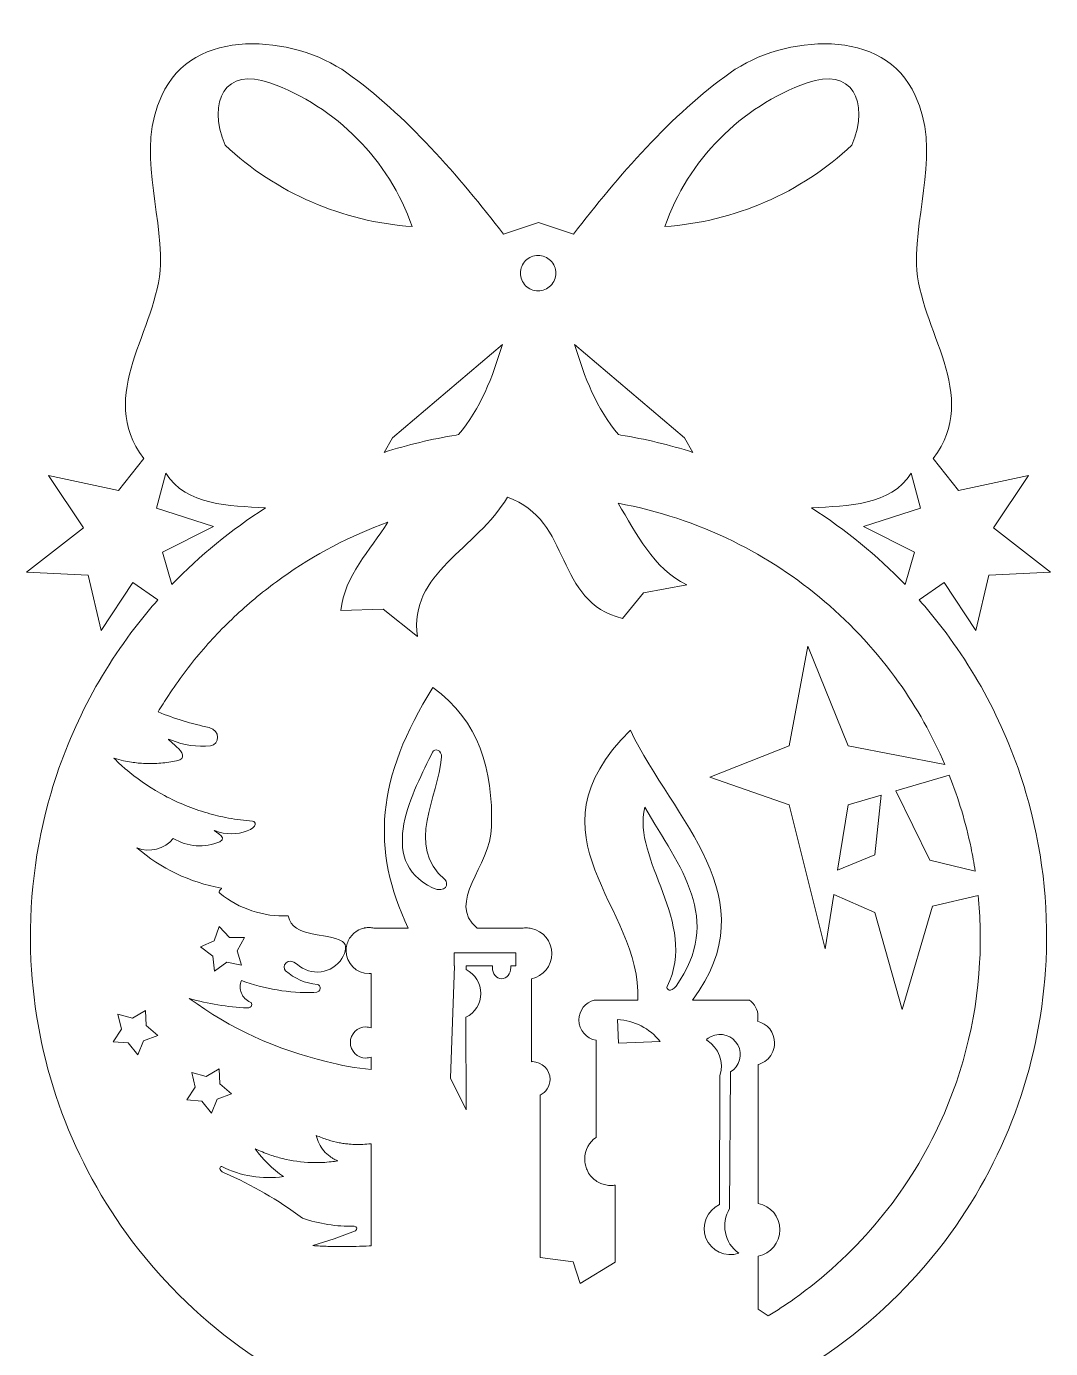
# Model space of a CAD drawing. Header units: centimetres. Extents: x -18.8 to 25.2, y 19.3 to 38.6.
# Drawn here: x 18.25 to 25.19, y 28.05 to 37.01 of the extents above; entities that cross this region are included whole.
import ezdxf

# ---------------------------------------------------------------- set-up
doc = ezdxf.new("R2010")
doc.units = ezdxf.units.CM
doc.header["$MEASUREMENT"] = 0
doc.layers.add('layer 1', color=7, linetype='Continuous')

msp = doc.modelspace()

# ---------------------------------------------------------------- linework, layer by layer
at = {"layer": 'layer 1', "lineweight": 9}
for points, knots in [([(21.72019, 35.67786), (21.72019, 35.67786), (21.9569, 35.59889), (21.9569, 35.59889), (21.9569, 35.59889), (22.25348, 35.98563), (22.62327, 36.41271), (23.01753, 36.69177), (23.01753, 36.69177), (23.38075, 36.94891), (24.06679, 37.00549), (24.26917, 36.53846), (24.26917, 36.53846), (24.4467, 36.1693), (24.2674, 35.76441), (24.27973, 35.39323), (24.27973, 35.39323), (24.29427, 34.95496), (24.72292, 34.50974), (24.39201, 34.08039), (24.39201, 34.08039), (24.39201, 34.08039), (24.56347, 33.86297), (24.56347, 33.86297), (24.56347, 33.86297), (24.56347, 33.86297), (25.0374, 33.96596), (25.0374, 33.96596), (25.0374, 33.96596), (25.0374, 33.96596), (24.80044, 33.61051), (24.80044, 33.61051), (24.80044, 33.61051), (24.80044, 33.61051), (25.18673, 33.31178), (25.18673, 33.31178), (25.18673, 33.31178), (25.18673, 33.31178), (24.76952, 33.29117), (24.76952, 33.29117), (24.76952, 33.29117), (24.76952, 33.29117), (24.68195, 32.91512), (24.68195, 32.91512), (24.68195, 32.91512), (24.68195, 32.91512), (24.46554, 33.23965), (24.46554, 33.23965), (24.46554, 33.23965), (24.46554, 33.23965), (24.29749, 33.1223), (24.29749, 33.1223), (24.29749, 33.1223), (24.32266, 33.09385), (24.34725, 33.06502), (24.3714, 33.03581), (24.3714, 33.03581), (24.66792, 32.67778), (24.88863, 32.26322), (25.02008, 31.81731), (25.02008, 31.81731), (25.12844, 31.44871), (25.17441, 31.06463), (25.15607, 30.68093), (25.15607, 30.68093), (25.12534, 30.01474), (24.9002, 29.37214), (24.50847, 28.8324), (24.50847, 28.8324), (24.07861, 28.24056), (23.47205, 27.80027), (22.77615, 27.57494), (22.77615, 27.57494), (22.43487, 27.46474), (22.07879, 27.40721), (21.72019, 27.40437), (21.72019, 27.40437), (21.36158, 27.40721), (21.00551, 27.46474), (20.66423, 27.57494), (20.66423, 27.57494), (19.96832, 27.80027), (19.36182, 28.24056), (18.9319, 28.8324), (18.9319, 28.8324), (18.54017, 29.37214), (18.31503, 30.01474), (18.28431, 30.68093), (18.28431, 30.68093), (18.26597, 31.06463), (18.31193, 31.44871), (18.4203, 31.81731), (18.4203, 31.81731), (18.55174, 32.26322), (18.77245, 32.67778), (19.06897, 33.03581), (19.06897, 33.03581), (19.09312, 33.06502), (19.11778, 33.09385), (19.14288, 33.1223), (19.14288, 33.1223), (19.14288, 33.1223), (18.97483, 33.23965), (18.97483, 33.23965), (18.97483, 33.23965), (18.97483, 33.23965), (18.75841, 32.91512), (18.75841, 32.91512), (18.75841, 32.91512), (18.75841, 32.91512), (18.67085, 33.29117), (18.67085, 33.29117), (18.67085, 33.29117), (18.67085, 33.29117), (18.25364, 33.31178), (18.25364, 33.31178), (18.25364, 33.31178), (18.25364, 33.31178), (18.63994, 33.61051), (18.63994, 33.61051), (18.63994, 33.61051), (18.63994, 33.61051), (18.40297, 33.96596), (18.40297, 33.96596), (18.40297, 33.96596), (18.40297, 33.96596), (18.8769, 33.86297), (18.8769, 33.86297), (18.8769, 33.86297), (18.8769, 33.86297), (19.04836, 34.08039), (19.04836, 34.08039), (19.04836, 34.08039), (18.71745, 34.50974), (19.1461, 34.95496), (19.16064, 35.39323), (19.16064, 35.39323), (19.17298, 35.76441), (18.99367, 36.1693), (19.1712, 36.53846), (19.1712, 36.53846), (19.37358, 37.00549), (20.05962, 36.94891), (20.42284, 36.69177), (20.42284, 36.69177), (20.81704, 36.41271), (21.18689, 35.98563), (21.48348, 35.59889), (21.48348, 35.59889), (21.48348, 35.59889), (21.72019, 35.67786), (21.72019, 35.67786)], [0, 0, 0, 0, 0.025641, 0.025641, 0.025641, 0.025641, 0.0512821, 0.0512821, 0.0512821, 0.0512821, 0.0769231, 0.0769231, 0.0769231, 0.0769231, 0.1025641, 0.1025641, 0.1025641, 0.1025641, 0.1282051, 0.1282051, 0.1282051, 0.1282051, 0.1538462, 0.1538462, 0.1538462, 0.1538462, 0.1794872, 0.1794872, 0.1794872, 0.1794872, 0.2051282, 0.2051282, 0.2051282, 0.2051282, 0.2307692, 0.2307692, 0.2307692, 0.2307692, 0.2564103, 0.2564103, 0.2564103, 0.2564103, 0.2820513, 0.2820513, 0.2820513, 0.2820513, 0.3076923, 0.3076923, 0.3076923, 0.3076923, 0.3333333, 0.3333333, 0.3333333, 0.3333333, 0.3589744, 0.3589744, 0.3589744, 0.3589744, 0.3846154, 0.3846154, 0.3846154, 0.3846154, 0.4102564, 0.4102564, 0.4102564, 0.4102564, 0.4358974, 0.4358974, 0.4358974, 0.4358974, 0.4615385, 0.4615385, 0.4615385, 0.4615385, 0.4871795, 0.4871795, 0.4871795, 0.4871795, 0.5128205, 0.5128205, 0.5128205, 0.5128205, 0.5384615, 0.5384615, 0.5384615, 0.5384615, 0.5641026, 0.5641026, 0.5641026, 0.5641026, 0.5897436, 0.5897436, 0.5897436, 0.5897436, 0.6153846, 0.6153846, 0.6153846, 0.6153846, 0.6410256, 0.6410256, 0.6410256, 0.6410256, 0.6666667, 0.6666667, 0.6666667, 0.6666667, 0.6923077, 0.6923077, 0.6923077, 0.6923077, 0.7179487, 0.7179487, 0.7179487, 0.7179487, 0.7435897, 0.7435897, 0.7435897, 0.7435897, 0.7692308, 0.7692308, 0.7692308, 0.7692308, 0.7948718, 0.7948718, 0.7948718, 0.7948718, 0.8205128, 0.8205128, 0.8205128, 0.8205128, 0.8461538, 0.8461538, 0.8461538, 0.8461538, 0.8717949, 0.8717949, 0.8717949, 0.8717949, 0.8974359, 0.8974359, 0.8974359, 0.8974359, 0.9230769, 0.9230769, 0.9230769, 0.9230769, 0.9487179, 0.9487179, 0.9487179, 0.9487179, 1, 1, 1, 1]), ([(19.59809, 36.20167), (19.94462, 35.87783), (20.39218, 35.68317), (20.86534, 35.65042), (20.86534, 35.65042), (20.70653, 36.10304), (20.35291, 36.46038), (19.902, 36.624), (19.902, 36.624), (19.60074, 36.73338), (19.47449, 36.5004), (19.59809, 36.20167)], [0, 0, 0, 0, 0.25, 0.25, 0.25, 0.25, 0.5, 0.5, 0.5, 0.5, 1, 1, 1, 1]), ([(23.84228, 36.20167), (23.49569, 35.87783), (23.04826, 35.68317), (22.57503, 35.65042), (22.57503, 35.65042), (22.73391, 36.10304), (23.08746, 36.46038), (23.53837, 36.624), (23.53837, 36.624), (23.83963, 36.73338), (23.96588, 36.5004), (23.84228, 36.20167)], [0, 0, 0, 0, 0.25, 0.25, 0.25, 0.25, 0.5, 0.5, 0.5, 0.5, 1, 1, 1, 1]), ([(21.59741, 35.33519), (21.59741, 35.36699), (21.61005, 35.39753), (21.63256, 35.42003), (21.63256, 35.42003), (21.65507, 35.44254), (21.68561, 35.45518), (21.71747, 35.45518), (21.71747, 35.45518), (21.74927, 35.45518), (21.7798, 35.44254), (21.80231, 35.42003), (21.80231, 35.42003), (21.82482, 35.39753), (21.83747, 35.36699), (21.83747, 35.33519), (21.83747, 35.33519), (21.83747, 35.30332), (21.82482, 35.27285), (21.80231, 35.25028), (21.80231, 35.25028), (21.7798, 35.22777), (21.74927, 35.21512), (21.71747, 35.21512), (21.71747, 35.21512), (21.68561, 35.21512), (21.65507, 35.22777), (21.63256, 35.25028), (21.63256, 35.25028), (21.61005, 35.27285), (21.59741, 35.30332), (21.59741, 35.33519)], [0, 0, 0, 0, 0.1111111, 0.1111111, 0.1111111, 0.1111111, 0.2222222, 0.2222222, 0.2222222, 0.2222222, 0.3333333, 0.3333333, 0.3333333, 0.3333333, 0.4444444, 0.4444444, 0.4444444, 0.4444444, 0.5555556, 0.5555556, 0.5555556, 0.5555556, 0.6666667, 0.6666667, 0.6666667, 0.6666667, 0.7777778, 0.7777778, 0.7777778, 0.7777778, 1, 1, 1, 1]), ([(20.67453, 34.12193), (20.67453, 34.12193), (20.73232, 34.21936), (20.73232, 34.21936), (20.73232, 34.21936), (20.73232, 34.21936), (21.47577, 34.85197), (21.47577, 34.85197), (21.47577, 34.85197), (21.4109, 34.63309), (21.32561, 34.41579), (21.17899, 34.24167), (21.17899, 34.24167), (21.17899, 34.24167), (21.16388, 34.23927), (21.16388, 34.23927), (21.16388, 34.23927), (20.99811, 34.21215), (20.83455, 34.17295), (20.67453, 34.12193)], [0, 0, 0, 0, 0.1666667, 0.1666667, 0.1666667, 0.1666667, 0.3333333, 0.3333333, 0.3333333, 0.3333333, 0.5, 0.5, 0.5, 0.5, 0.6666667, 0.6666667, 0.6666667, 0.6666667, 1, 1, 1, 1]), ([(22.76584, 34.12193), (22.76584, 34.12193), (22.70805, 34.21936), (22.70805, 34.21936), (22.70805, 34.21936), (22.70805, 34.21936), (21.96461, 34.85197), (21.96461, 34.85197), (21.96461, 34.85197), (22.02947, 34.63309), (22.11477, 34.41579), (22.26138, 34.24167), (22.26138, 34.24167), (22.26138, 34.24167), (22.27649, 34.23927), (22.27649, 34.23927), (22.27649, 34.23927), (22.44226, 34.21215), (22.60582, 34.17295), (22.76584, 34.12193)], [0, 0, 0, 0, 0.1666667, 0.1666667, 0.1666667, 0.1666667, 0.3333333, 0.3333333, 0.3333333, 0.3333333, 0.5, 0.5, 0.5, 0.5, 0.6666667, 0.6666667, 0.6666667, 0.6666667, 1, 1, 1, 1]), ([(19.87147, 33.74524), (19.62711, 33.76275), (19.33881, 33.75764), (19.19631, 33.98145), (19.19631, 33.98145), (19.19631, 33.98145), (19.13447, 33.74449), (19.13447, 33.74449), (19.13447, 33.74449), (19.13447, 33.74449), (19.52083, 33.62082), (19.52083, 33.62082), (19.52083, 33.62082), (19.52083, 33.62082), (19.17569, 33.44569), (19.17569, 33.44569), (19.17569, 33.44569), (19.17569, 33.44569), (19.23847, 33.22611), (19.23847, 33.22611), (19.23847, 33.22611), (19.42808, 33.42369), (19.64058, 33.59799), (19.87147, 33.74524)], [0, 0, 0, 0, 0.1428571, 0.1428571, 0.1428571, 0.1428571, 0.2857143, 0.2857143, 0.2857143, 0.2857143, 0.4285714, 0.4285714, 0.4285714, 0.4285714, 0.5714286, 0.5714286, 0.5714286, 0.5714286, 0.7142857, 0.7142857, 0.7142857, 0.7142857, 1, 1, 1, 1]), ([(23.5689, 33.74524), (23.81326, 33.76275), (24.10157, 33.75764), (24.24407, 33.98145), (24.24407, 33.98145), (24.24407, 33.98145), (24.3059, 33.74449), (24.3059, 33.74449), (24.3059, 33.74449), (24.3059, 33.74449), (23.91954, 33.62082), (23.91954, 33.62082), (23.91954, 33.62082), (23.91954, 33.62082), (24.26468, 33.44569), (24.26468, 33.44569), (24.26468, 33.44569), (24.26468, 33.44569), (24.2019, 33.22611), (24.2019, 33.22611), (24.2019, 33.22611), (24.01229, 33.42369), (23.7998, 33.59799), (23.5689, 33.74524)], [0, 0, 0, 0, 0.1428571, 0.1428571, 0.1428571, 0.1428571, 0.2857143, 0.2857143, 0.2857143, 0.2857143, 0.4285714, 0.4285714, 0.4285714, 0.4285714, 0.5714286, 0.5714286, 0.5714286, 0.5714286, 0.7142857, 0.7142857, 0.7142857, 0.7142857, 1, 1, 1, 1]), ([(23.27473, 28.27458), (23.33492, 28.31131), (23.39384, 28.35019), (23.45124, 28.3911), (23.45124, 28.3911), (23.85701, 28.67984), (24.1847, 29.06481), (24.40491, 29.51142), (24.40491, 29.51142), (24.5825, 29.8723), (24.68512, 30.26542), (24.70661, 30.66714), (24.70661, 30.66714), (24.7149, 30.81888), (24.71173, 30.97106), (24.69713, 31.12235), (24.69713, 31.12235), (24.69713, 31.12235), (24.38803, 31.04914), (24.38803, 31.04914), (24.38803, 31.04914), (24.38803, 31.04914), (24.18261, 30.35058), (24.18261, 30.35058), (24.18261, 30.35058), (24.18261, 30.35058), (23.9968, 31.00722), (23.9968, 31.00722), (23.9968, 31.00722), (23.9968, 31.00722), (23.71868, 31.12842), (23.71868, 31.12842), (23.71868, 31.12842), (23.71868, 31.12842), (23.66014, 30.76154), (23.66014, 30.76154), (23.66014, 30.76154), (23.66014, 30.76154), (23.55019, 31.20182), (23.55019, 31.20182), (23.55019, 31.20182), (23.55019, 31.20182), (23.5476, 31.21207), (23.5476, 31.21207), (23.5476, 31.21207), (23.5476, 31.21207), (23.41672, 31.73607), (23.41672, 31.73607), (23.41672, 31.73607), (23.41672, 31.73607), (22.87945, 31.92377), (22.87945, 31.92377), (22.87945, 31.92377), (22.87945, 31.92377), (23.41672, 32.13494), (23.41672, 32.13494), (23.41672, 32.13494), (23.41672, 32.13494), (23.54273, 32.8101), (23.54273, 32.8101), (23.54273, 32.8101), (23.54273, 32.8101), (23.8156, 32.13494), (23.8156, 32.13494), (23.8156, 32.13494), (23.8156, 32.13494), (24.47123, 32.00818), (24.47123, 32.00818), (24.47123, 32.00818), (24.3872, 32.2048), (24.28219, 32.39188), (24.15802, 32.56606), (24.15802, 32.56606), (23.86934, 32.97177), (23.48437, 33.29945), (23.0377, 33.51966), (23.0377, 33.51966), (22.79144, 33.64093), (22.52951, 33.72748), (22.25948, 33.77692), (22.25948, 33.77692), (22.38511, 33.56892), (22.49461, 33.3384), (22.72386, 33.22397), (22.72386, 33.22397), (22.72386, 33.22397), (22.43189, 33.16966), (22.43189, 33.16966), (22.43189, 33.16966), (22.43189, 33.16966), (22.28806, 32.99801), (22.28806, 32.99801), (22.28806, 32.99801), (21.82691, 33.10549), (21.95247, 33.66596), (21.50965, 33.81814), (21.50965, 33.81814), (21.30424, 33.46548), (20.8374, 33.30647), (20.90125, 32.87472), (20.90125, 32.87472), (20.90125, 32.87472), (20.66941, 33.05958), (20.66941, 33.05958), (20.66941, 33.05958), (20.66941, 33.05958), (20.38174, 33.05079), (20.38174, 33.05079), (20.38174, 33.05079), (20.40779, 33.28915), (20.58014, 33.45581), (20.70027, 33.6487), (20.70027, 33.6487), (20.44516, 33.55665), (20.2039, 33.4302), (19.98312, 33.27284), (19.98312, 33.27284), (19.93267, 33.23661), (19.88291, 33.19931), (19.83467, 33.16011), (19.83467, 33.16011), (19.78656, 33.1211), (19.73958, 33.0807), (19.69394, 33.03879), (19.69394, 33.03879), (19.60283, 32.9552), (19.51685, 32.86606), (19.43674, 32.77192), (19.43674, 32.77192), (19.35657, 32.67771), (19.28228, 32.57865), (19.21432, 32.4754), (19.21432, 32.4754), (19.1903, 32.43886), (19.16703, 32.40174), (19.14465, 32.36425), (19.14465, 32.36425), (19.25598, 32.31955), (19.37175, 32.28396), (19.49093, 32.25816), (19.49093, 32.25816), (19.56837, 32.24141), (19.56262, 32.14145), (19.49876, 32.13507), (19.49876, 32.13507), (19.40899, 32.12609), (19.31839, 32.13924), (19.23487, 32.17345), (19.23487, 32.17345), (19.14263, 32.21119), (19.4105, 32.06407), (19.26971, 32.03372), (19.26971, 32.03372), (19.23468, 32.02639), (19.19934, 32.02063), (19.16368, 32.01766), (19.16368, 32.01766), (19.12815, 32.01475), (19.09249, 32.0138), (19.0569, 32.01526), (19.0569, 32.01526), (19.02572, 32.01652), (18.99469, 32.01949), (18.96383, 32.02411), (18.96383, 32.02411), (18.94619, 32.02683), (18.92868, 32.03005), (18.91123, 32.03378), (18.91123, 32.03378), (18.88929, 32.03846), (18.86773, 32.04434), (18.84623, 32.0506), (18.84623, 32.0506), (18.86204, 32.03517), (18.87797, 32.01981), (18.89441, 32.00502), (18.89441, 32.00502), (18.908, 31.99281), (18.92172, 31.98074), (18.93582, 31.96898), (18.93582, 31.96898), (18.94151, 31.96424), (18.94714, 31.95956), (18.95289, 31.95488), (18.95289, 31.95488), (19.02642, 31.89494), (19.1057, 31.84222), (19.18928, 31.79745), (19.18928, 31.79745), (19.28064, 31.74852), (19.37712, 31.70913), (19.47663, 31.68024), (19.47663, 31.68024), (19.52399, 31.66652), (19.57204, 31.6552), (19.62047, 31.64616), (19.62047, 31.64616), (19.64753, 31.64116), (19.67471, 31.63699), (19.70196, 31.63345), (19.70196, 31.63345), (19.72934, 31.62991), (19.75684, 31.62738), (19.78441, 31.62523), (19.78441, 31.62523), (19.80635, 31.62365), (19.81899, 31.58521), (19.74799, 31.55879), (19.74799, 31.55879), (19.67863, 31.53299), (19.60239, 31.53286), (19.53303, 31.55828), (19.53303, 31.55828), (19.48517, 31.57586), (19.63432, 31.51585), (19.56199, 31.48532), (19.56199, 31.48532), (19.45963, 31.44207), (19.34273, 31.45042), (19.24758, 31.50783), (19.24758, 31.50783), (19.18846, 31.43468), (19.08832, 31.40894), (19.00132, 31.4446), (19.00132, 31.4446), (19.16336, 31.30431), (19.36018, 31.21011), (19.57116, 31.17198), (19.57116, 31.17198), (19.5869, 31.16914), (19.54416, 31.15232), (19.56363, 31.13645), (19.56363, 31.13645), (19.69362, 31.03068), (19.85787, 30.97624), (20.02529, 30.98345), (20.02529, 30.98345), (20.05956, 30.82893), (20.28027, 30.87572), (20.39268, 30.81034), (20.39268, 30.81034), (20.42644, 30.79068), (20.41652, 30.73681), (20.38958, 30.69484), (20.38958, 30.69484), (20.35791, 30.64558), (20.30619, 30.61265), (20.24809, 30.60487), (20.24809, 30.60487), (20.19005, 30.59709), (20.13144, 30.61517), (20.08788, 30.65437), (20.08788, 30.65437), (20.02061, 30.71494), (19.97629, 30.63945), (20.00835, 30.61106), (20.00835, 30.61106), (20.06771, 30.55859), (20.14231, 30.52659), (20.22122, 30.51983), (20.22122, 30.51983), (20.24821, 30.51749), (20.25922, 30.46597), (20.20029, 30.46445), (20.20029, 30.46445), (20.03294, 30.46021), (19.86628, 30.48791), (19.7093, 30.546), (19.7093, 30.546), (19.69754, 30.51876), (19.69722, 30.48791), (19.70848, 30.46046), (19.70848, 30.46046), (19.71967, 30.43296), (19.74154, 30.41121), (19.76904, 30.40009), (19.76904, 30.40009), (19.78757, 30.39257), (19.78201, 30.3588), (19.74755, 30.36057), (19.74755, 30.36057), (19.61497, 30.36715), (19.48365, 30.38852), (19.35588, 30.42443), (19.35588, 30.42443), (19.63318, 30.22135), (19.94873, 30.07651), (20.28349, 29.99862), (20.28349, 29.99862), (20.38282, 29.97042), (20.48442, 29.9519), (20.58678, 29.94311), (20.58678, 29.94311), (20.58678, 29.94311), (20.58678, 30.0272), (20.58678, 30.0272), (20.58678, 30.0272), (20.57578, 30.02328), (20.56395, 30.02112), (20.55156, 30.02112), (20.55156, 30.02112), (20.49352, 30.02112), (20.44642, 30.06823), (20.44642, 30.12627), (20.44642, 30.12627), (20.44642, 30.18437), (20.49352, 30.23147), (20.55156, 30.23147), (20.55156, 30.23147), (20.56389, 30.23147), (20.57571, 30.22938), (20.58678, 30.2254), (20.58678, 30.2254), (20.58678, 30.2254), (20.58678, 30.59311), (20.58678, 30.59311), (20.58678, 30.59311), (20.58241, 30.59273), (20.57805, 30.59254), (20.57356, 30.59254), (20.57356, 30.59254), (20.48746, 30.59254), (20.41759, 30.6624), (20.41759, 30.74851), (20.41759, 30.74851), (20.41791, 30.76166), (20.41905, 30.77481), (20.42246, 30.78752), (20.42246, 30.78752), (20.42581, 30.79985), (20.43036, 30.81173), (20.43637, 30.82292), (20.43637, 30.82292), (20.44958, 30.84708), (20.46912, 30.86769), (20.4927, 30.88198), (20.4927, 30.88198), (20.50737, 30.89083), (20.52343, 30.89728), (20.54018, 30.90094), (20.54018, 30.90094), (20.54214, 30.90132), (20.54404, 30.9017), (20.546, 30.90208), (20.546, 30.90208), (20.5551, 30.90392), (20.56433, 30.9043), (20.57356, 30.90448), (20.57356, 30.90448), (20.58463, 30.90448), (20.59538, 30.90335), (20.60587, 30.90119), (20.60587, 30.90119), (20.60587, 30.90119), (20.83841, 30.90119), (20.83841, 30.90119), (20.83841, 30.90119), (20.58425, 31.42987), (20.6213, 31.92099), (21.00583, 32.53009), (21.00583, 32.53009), (21.31948, 32.29957), (21.41172, 31.97669), (21.40249, 31.58755), (21.40249, 31.58755), (21.3961, 31.31524), (21.09168, 31.07816), (21.30449, 30.90119), (21.30449, 30.90119), (21.30449, 30.90119), (21.61669, 30.90119), (21.61669, 30.90119), (21.61669, 30.90119), (21.62301, 30.90189), (21.62946, 30.90227), (21.63604, 30.90227), (21.63604, 30.90227), (21.64255, 30.90227), (21.649, 30.90189), (21.65538, 30.90119), (21.65538, 30.90119), (21.66126, 30.9005), (21.66701, 30.89962), (21.67271, 30.89835), (21.67271, 30.89835), (21.75136, 30.88153), (21.81034, 30.81161), (21.81034, 30.72796), (21.81034, 30.72796), (21.81034, 30.64432), (21.75142, 30.5744), (21.67271, 30.55751), (21.67271, 30.55751), (21.67271, 30.55751), (21.67271, 29.9964), (21.67271, 29.9964), (21.67271, 29.9964), (21.67466, 29.99647), (21.67662, 29.99653), (21.67865, 29.9966), (21.67865, 29.9966), (21.74478, 29.9966), (21.7984, 29.94298), (21.7984, 29.87685), (21.7984, 29.87685), (21.7984, 29.82968), (21.77115, 29.7889), (21.73144, 29.76937), (21.73144, 29.76937), (21.73144, 29.76937), (21.73144, 28.67029), (21.73144, 28.67029), (21.73144, 28.67029), (21.73144, 28.67029), (21.95449, 28.64121), (21.95449, 28.64121), (21.95449, 28.64121), (21.95449, 28.64121), (22.00147, 28.4944), (22.00147, 28.4944), (22.00147, 28.4944), (22.00147, 28.4944), (22.23919, 28.63862), (22.23919, 28.63862), (22.23919, 28.63862), (22.23919, 28.63862), (22.23919, 29.1604), (22.23919, 29.1604), (22.23919, 29.1604), (22.22996, 29.15895), (22.22066, 29.15831), (22.2113, 29.15825), (22.2113, 29.15825), (22.19923, 29.15838), (22.18722, 29.15933), (22.17533, 29.16186), (22.17533, 29.16186), (22.16389, 29.16426), (22.15264, 29.16767), (22.14182, 29.17222), (22.14182, 29.17222), (22.12962, 29.17741), (22.11805, 29.18398), (22.1073, 29.19169), (22.1073, 29.19169), (22.08182, 29.20984), (22.06147, 29.23481), (22.04857, 29.26326), (22.04857, 29.26326), (22.04377, 29.27395), (22.04003, 29.28501), (22.03738, 29.29646), (22.03738, 29.29646), (22.03422, 29.30967), (22.03295, 29.3232), (22.03283, 29.33673), (22.03283, 29.33673), (22.03283, 29.39768), (22.0633, 29.45148), (22.11002, 29.48379), (22.11002, 29.48379), (22.11002, 29.48379), (22.11002, 30.14132), (22.11002, 30.14132), (22.11002, 30.14132), (22.04414, 30.15244), (21.99394, 30.20978), (21.99394, 30.27889), (21.99394, 30.27889), (21.99394, 30.34382), (22.03826, 30.39838), (22.09814, 30.41393), (22.09814, 30.41393), (22.09814, 30.41393), (22.39333, 30.41393), (22.39333, 30.41393), (22.39333, 30.41393), (22.4207, 31.05451), (21.60619, 31.51409), (22.34249, 32.23983), (22.34249, 32.23983), (22.63794, 31.62814), (23.28155, 31.10358), (22.76243, 30.41393), (22.76243, 30.41393), (22.76243, 30.41393), (23.1479, 30.41393), (23.1479, 30.41393), (23.1479, 30.41393), (23.18305, 30.38934), (23.206, 30.34856), (23.206, 30.30241), (23.206, 30.30241), (23.20569, 30.29178), (23.20486, 30.2811), (23.20234, 30.27073), (23.20234, 30.27073), (23.26885, 30.25474), (23.31829, 30.19486), (23.31829, 30.12336), (23.31829, 30.12336), (23.31778, 30.10319), (23.31456, 30.08296), (23.3064, 30.06437), (23.3064, 30.06437), (23.29856, 30.04635), (23.28781, 30.02997), (23.2739, 30.01613), (23.2739, 30.01613), (23.26, 30.00235), (23.24375, 29.99128), (23.22566, 29.98363), (23.22566, 29.98363), (23.21985, 29.98117), (23.21384, 29.97921), (23.20777, 29.97744), (23.20777, 29.97744), (23.20777, 29.97744), (23.20777, 29.03693), (23.20777, 29.03693), (23.20777, 29.03693), (23.29142, 29.02055), (23.35445, 28.94683), (23.35445, 28.85838), (23.35445, 28.85838), (23.35445, 28.76993), (23.29142, 28.69621), (23.20777, 28.67984), (23.20777, 28.67984), (23.20777, 28.67984), (23.20777, 28.32009), (23.20777, 28.32009), (23.20777, 28.32009), (23.20777, 28.32009), (23.27473, 28.27458), (23.27473, 28.27458)], [0, 0, 0, 0, 0.0074074, 0.0074074, 0.0074074, 0.0074074, 0.0148148, 0.0148148, 0.0148148, 0.0148148, 0.0222222, 0.0222222, 0.0222222, 0.0222222, 0.0296296, 0.0296296, 0.0296296, 0.0296296, 0.037037, 0.037037, 0.037037, 0.037037, 0.0444444, 0.0444444, 0.0444444, 0.0444444, 0.0518519, 0.0518519, 0.0518519, 0.0518519, 0.0592593, 0.0592593, 0.0592593, 0.0592593, 0.0666667, 0.0666667, 0.0666667, 0.0666667, 0.0740741, 0.0740741, 0.0740741, 0.0740741, 0.0814815, 0.0814815, 0.0814815, 0.0814815, 0.0888889, 0.0888889, 0.0888889, 0.0888889, 0.0962963, 0.0962963, 0.0962963, 0.0962963, 0.1037037, 0.1037037, 0.1037037, 0.1037037, 0.1111111, 0.1111111, 0.1111111, 0.1111111, 0.1185185, 0.1185185, 0.1185185, 0.1185185, 0.1259259, 0.1259259, 0.1259259, 0.1259259, 0.1333333, 0.1333333, 0.1333333, 0.1333333, 0.1407407, 0.1407407, 0.1407407, 0.1407407, 0.1481481, 0.1481481, 0.1481481, 0.1481481, 0.1555556, 0.1555556, 0.1555556, 0.1555556, 0.162963, 0.162963, 0.162963, 0.162963, 0.1703704, 0.1703704, 0.1703704, 0.1703704, 0.1777778, 0.1777778, 0.1777778, 0.1777778, 0.1851852, 0.1851852, 0.1851852, 0.1851852, 0.1925926, 0.1925926, 0.1925926, 0.1925926, 0.2, 0.2, 0.2, 0.2, 0.2074074, 0.2074074, 0.2074074, 0.2074074, 0.2148148, 0.2148148, 0.2148148, 0.2148148, 0.2222222, 0.2222222, 0.2222222, 0.2222222, 0.2296296, 0.2296296, 0.2296296, 0.2296296, 0.237037, 0.237037, 0.237037, 0.237037, 0.2444444, 0.2444444, 0.2444444, 0.2444444, 0.2518519, 0.2518519, 0.2518519, 0.2518519, 0.2592593, 0.2592593, 0.2592593, 0.2592593, 0.2666667, 0.2666667, 0.2666667, 0.2666667, 0.2740741, 0.2740741, 0.2740741, 0.2740741, 0.2814815, 0.2814815, 0.2814815, 0.2814815, 0.2888889, 0.2888889, 0.2888889, 0.2888889, 0.2962963, 0.2962963, 0.2962963, 0.2962963, 0.3037037, 0.3037037, 0.3037037, 0.3037037, 0.3111111, 0.3111111, 0.3111111, 0.3111111, 0.3185185, 0.3185185, 0.3185185, 0.3185185, 0.3259259, 0.3259259, 0.3259259, 0.3259259, 0.3333333, 0.3333333, 0.3333333, 0.3333333, 0.3407407, 0.3407407, 0.3407407, 0.3407407, 0.3481481, 0.3481481, 0.3481481, 0.3481481, 0.3555556, 0.3555556, 0.3555556, 0.3555556, 0.362963, 0.362963, 0.362963, 0.362963, 0.3703704, 0.3703704, 0.3703704, 0.3703704, 0.3777778, 0.3777778, 0.3777778, 0.3777778, 0.3851852, 0.3851852, 0.3851852, 0.3851852, 0.3925926, 0.3925926, 0.3925926, 0.3925926, 0.4, 0.4, 0.4, 0.4, 0.4074074, 0.4074074, 0.4074074, 0.4074074, 0.4148148, 0.4148148, 0.4148148, 0.4148148, 0.4222222, 0.4222222, 0.4222222, 0.4222222, 0.4296296, 0.4296296, 0.4296296, 0.4296296, 0.437037, 0.437037, 0.437037, 0.437037, 0.4444444, 0.4444444, 0.4444444, 0.4444444, 0.4518519, 0.4518519, 0.4518519, 0.4518519, 0.4592593, 0.4592593, 0.4592593, 0.4592593, 0.4666667, 0.4666667, 0.4666667, 0.4666667, 0.4740741, 0.4740741, 0.4740741, 0.4740741, 0.4814815, 0.4814815, 0.4814815, 0.4814815, 0.4888889, 0.4888889, 0.4888889, 0.4888889, 0.4962963, 0.4962963, 0.4962963, 0.4962963, 0.5037037, 0.5037037, 0.5037037, 0.5037037, 0.5111111, 0.5111111, 0.5111111, 0.5111111, 0.5185185, 0.5185185, 0.5185185, 0.5185185, 0.5259259, 0.5259259, 0.5259259, 0.5259259, 0.5333333, 0.5333333, 0.5333333, 0.5333333, 0.5407407, 0.5407407, 0.5407407, 0.5407407, 0.5481481, 0.5481481, 0.5481481, 0.5481481, 0.5555556, 0.5555556, 0.5555556, 0.5555556, 0.562963, 0.562963, 0.562963, 0.562963, 0.5703704, 0.5703704, 0.5703704, 0.5703704, 0.5777778, 0.5777778, 0.5777778, 0.5777778, 0.5851852, 0.5851852, 0.5851852, 0.5851852, 0.5925926, 0.5925926, 0.5925926, 0.5925926, 0.6, 0.6, 0.6, 0.6, 0.6074074, 0.6074074, 0.6074074, 0.6074074, 0.6148148, 0.6148148, 0.6148148, 0.6148148, 0.6222222, 0.6222222, 0.6222222, 0.6222222, 0.6296296, 0.6296296, 0.6296296, 0.6296296, 0.637037, 0.637037, 0.637037, 0.637037, 0.6444444, 0.6444444, 0.6444444, 0.6444444, 0.6518519, 0.6518519, 0.6518519, 0.6518519, 0.6592593, 0.6592593, 0.6592593, 0.6592593, 0.6666667, 0.6666667, 0.6666667, 0.6666667, 0.6740741, 0.6740741, 0.6740741, 0.6740741, 0.6814815, 0.6814815, 0.6814815, 0.6814815, 0.6888889, 0.6888889, 0.6888889, 0.6888889, 0.6962963, 0.6962963, 0.6962963, 0.6962963, 0.7037037, 0.7037037, 0.7037037, 0.7037037, 0.7111111, 0.7111111, 0.7111111, 0.7111111, 0.7185185, 0.7185185, 0.7185185, 0.7185185, 0.7259259, 0.7259259, 0.7259259, 0.7259259, 0.7333333, 0.7333333, 0.7333333, 0.7333333, 0.7407407, 0.7407407, 0.7407407, 0.7407407, 0.7481481, 0.7481481, 0.7481481, 0.7481481, 0.7555556, 0.7555556, 0.7555556, 0.7555556, 0.762963, 0.762963, 0.762963, 0.762963, 0.7703704, 0.7703704, 0.7703704, 0.7703704, 0.7777778, 0.7777778, 0.7777778, 0.7777778, 0.7851852, 0.7851852, 0.7851852, 0.7851852, 0.7925926, 0.7925926, 0.7925926, 0.7925926, 0.8, 0.8, 0.8, 0.8, 0.8074074, 0.8074074, 0.8074074, 0.8074074, 0.8148148, 0.8148148, 0.8148148, 0.8148148, 0.8222222, 0.8222222, 0.8222222, 0.8222222, 0.8296296, 0.8296296, 0.8296296, 0.8296296, 0.837037, 0.837037, 0.837037, 0.837037, 0.8444444, 0.8444444, 0.8444444, 0.8444444, 0.8518519, 0.8518519, 0.8518519, 0.8518519, 0.8592593, 0.8592593, 0.8592593, 0.8592593, 0.8666667, 0.8666667, 0.8666667, 0.8666667, 0.8740741, 0.8740741, 0.8740741, 0.8740741, 0.8814815, 0.8814815, 0.8814815, 0.8814815, 0.8888889, 0.8888889, 0.8888889, 0.8888889, 0.8962963, 0.8962963, 0.8962963, 0.8962963, 0.9037037, 0.9037037, 0.9037037, 0.9037037, 0.9111111, 0.9111111, 0.9111111, 0.9111111, 0.9185185, 0.9185185, 0.9185185, 0.9185185, 0.9259259, 0.9259259, 0.9259259, 0.9259259, 0.9333333, 0.9333333, 0.9333333, 0.9333333, 0.9407407, 0.9407407, 0.9407407, 0.9407407, 0.9481481, 0.9481481, 0.9481481, 0.9481481, 0.9555556, 0.9555556, 0.9555556, 0.9555556, 0.962963, 0.962963, 0.962963, 0.962963, 0.9703704, 0.9703704, 0.9703704, 0.9703704, 0.9777778, 0.9777778, 0.9777778, 0.9777778, 0.9851852, 0.9851852, 0.9851852, 0.9851852, 1, 1, 1, 1]), ([(21.00355, 31.17407), (20.61289, 31.35919), (20.87666, 31.83488), (21.00361, 32.0927), (21.00361, 32.0927), (21.01727, 32.12033), (21.06734, 32.10782), (21.06323, 32.05743), (21.06323, 32.05743), (21.04142, 31.78841), (20.81824, 31.45769), (21.08574, 31.22983), (21.08574, 31.22983), (21.11608, 31.20404), (21.09333, 31.13158), (21.00355, 31.17407)], [0, 0, 0, 0, 0.2, 0.2, 0.2, 0.2, 0.4, 0.4, 0.4, 0.4, 0.6, 0.6, 0.6, 0.6, 1, 1, 1, 1]), ([(24.50051, 31.93717), (24.56392, 31.77754), (24.61342, 31.61272), (24.64838, 31.44447), (24.64838, 31.44447), (24.65919, 31.39219), (24.66868, 31.33972), (24.67671, 31.28692), (24.67671, 31.28692), (24.67671, 31.28692), (24.37045, 31.36026), (24.37045, 31.36026), (24.37045, 31.36026), (24.37045, 31.36026), (24.13937, 31.83115), (24.13937, 31.83115), (24.13937, 31.83115), (24.13937, 31.83115), (24.50051, 31.93717), (24.50051, 31.93717)], [0, 0, 0, 0, 0.1666667, 0.1666667, 0.1666667, 0.1666667, 0.3333333, 0.3333333, 0.3333333, 0.3333333, 0.5, 0.5, 0.5, 0.5, 0.6666667, 0.6666667, 0.6666667, 0.6666667, 1, 1, 1, 1]), ([(24.03922, 31.80175), (24.03922, 31.80175), (23.9968, 31.39636), (23.9968, 31.39636), (23.9968, 31.39636), (23.9968, 31.39636), (23.74492, 31.29299), (23.74492, 31.29299), (23.74492, 31.29299), (23.74492, 31.29299), (23.8156, 31.73607), (23.8156, 31.73607), (23.8156, 31.73607), (23.8156, 31.73607), (24.03922, 31.80175), (24.03922, 31.80175)], [0, 0, 0, 0, 0.2, 0.2, 0.2, 0.2, 0.4, 0.4, 0.4, 0.4, 0.6, 0.6, 0.6, 0.6, 1, 1, 1, 1]), ([(22.59141, 30.50491), (22.8058, 30.94223), (22.34838, 31.36437), (22.44062, 31.71887), (22.44062, 31.71887), (22.67726, 31.31114), (22.97505, 30.96233), (22.6516, 30.50801), (22.6516, 30.50801), (22.61663, 30.45895), (22.58255, 30.48689), (22.59141, 30.50491)], [0, 0, 0, 0, 0.25, 0.25, 0.25, 0.25, 0.5, 0.5, 0.5, 0.5, 1, 1, 1, 1]), ([(19.60985, 30.66935), (19.60985, 30.66935), (19.71038, 30.649), (19.71038, 30.649), (19.71038, 30.649), (19.71038, 30.649), (19.67965, 30.74687), (19.67965, 30.74687), (19.67965, 30.74687), (19.67965, 30.74687), (19.73004, 30.8362), (19.73004, 30.8362), (19.73004, 30.8362), (19.73004, 30.8362), (19.62749, 30.83715), (19.62749, 30.83715), (19.62749, 30.83715), (19.62749, 30.83715), (19.55813, 30.9127), (19.55813, 30.9127), (19.55813, 30.9127), (19.55813, 30.9127), (19.52551, 30.81547), (19.52551, 30.81547), (19.52551, 30.81547), (19.52551, 30.81547), (19.43225, 30.77285), (19.43225, 30.77285), (19.43225, 30.77285), (19.43225, 30.77285), (19.51464, 30.71178), (19.51464, 30.71178), (19.51464, 30.71178), (19.51464, 30.71178), (19.52633, 30.60993), (19.52633, 30.60993), (19.52633, 30.60993), (19.52633, 30.60993), (19.60985, 30.66935), (19.60985, 30.66935)], [0, 0, 0, 0, 0.0909091, 0.0909091, 0.0909091, 0.0909091, 0.1818182, 0.1818182, 0.1818182, 0.1818182, 0.2727273, 0.2727273, 0.2727273, 0.2727273, 0.3636364, 0.3636364, 0.3636364, 0.3636364, 0.4545455, 0.4545455, 0.4545455, 0.4545455, 0.5454545, 0.5454545, 0.5454545, 0.5454545, 0.6363636, 0.6363636, 0.6363636, 0.6363636, 0.7272727, 0.7272727, 0.7272727, 0.7272727, 0.8181818, 0.8181818, 0.8181818, 0.8181818, 1, 1, 1, 1]), ([(21.53191, 30.64615), (21.53241, 30.64242), (21.5326, 30.63863), (21.5326, 30.63477), (21.5326, 30.63477), (21.5326, 30.59197), (21.50466, 30.55733), (21.4702, 30.55733), (21.4702, 30.55733), (21.43574, 30.55733), (21.4078, 30.59197), (21.4078, 30.63477), (21.4078, 30.63477), (21.4078, 30.63831), (21.40799, 30.64179), (21.40843, 30.64521), (21.40843, 30.64521), (21.40843, 30.64521), (21.26188, 30.64615), (21.26188, 30.64615), (21.26188, 30.64615), (21.26188, 30.64615), (21.22957, 30.64615), (21.22957, 30.64615), (21.22957, 30.64615), (21.22957, 30.64615), (21.22957, 30.62017), (21.22957, 30.62017), (21.22957, 30.62017), (21.2914, 30.58989), (21.33048, 30.52691), (21.33022, 30.45806), (21.33022, 30.45806), (21.32997, 30.38921), (21.29033, 30.32656), (21.2283, 30.29678), (21.2283, 30.29678), (21.2283, 30.29678), (21.22957, 29.67143), (21.22957, 29.67143), (21.22957, 29.67143), (21.22957, 29.67143), (21.12386, 29.88564), (21.12386, 29.88564), (21.12386, 29.88564), (21.12386, 29.88564), (21.15041, 30.64615), (21.15041, 30.64615), (21.15041, 30.64615), (21.15041, 30.64615), (21.15029, 30.64615), (21.15029, 30.64615), (21.15029, 30.64615), (21.15029, 30.64615), (21.15029, 30.73422), (21.15029, 30.73422), (21.15029, 30.73422), (21.15029, 30.73422), (21.56712, 30.73422), (21.56712, 30.73422), (21.56712, 30.73422), (21.56712, 30.73422), (21.56712, 30.64615), (21.56712, 30.64615), (21.56712, 30.64615), (21.56712, 30.64615), (21.53191, 30.64615), (21.53191, 30.64615)], [0, 0, 0, 0, 0.0555556, 0.0555556, 0.0555556, 0.0555556, 0.1111111, 0.1111111, 0.1111111, 0.1111111, 0.1666667, 0.1666667, 0.1666667, 0.1666667, 0.2222222, 0.2222222, 0.2222222, 0.2222222, 0.2777778, 0.2777778, 0.2777778, 0.2777778, 0.3333333, 0.3333333, 0.3333333, 0.3333333, 0.3888889, 0.3888889, 0.3888889, 0.3888889, 0.4444444, 0.4444444, 0.4444444, 0.4444444, 0.5, 0.5, 0.5, 0.5, 0.5555556, 0.5555556, 0.5555556, 0.5555556, 0.6111111, 0.6111111, 0.6111111, 0.6111111, 0.6666667, 0.6666667, 0.6666667, 0.6666667, 0.7222222, 0.7222222, 0.7222222, 0.7222222, 0.7777778, 0.7777778, 0.7777778, 0.7777778, 0.8333333, 0.8333333, 0.8333333, 0.8333333, 0.8888889, 0.8888889, 0.8888889, 0.8888889, 1, 1, 1, 1]), ([(18.94272, 30.12374), (18.94272, 30.12374), (19.00663, 30.04357), (19.00663, 30.04357), (19.00663, 30.04357), (19.00663, 30.04357), (19.04596, 30.13828), (19.04596, 30.13828), (19.04596, 30.13828), (19.04596, 30.13828), (19.142, 30.17425), (19.142, 30.17425), (19.142, 30.17425), (19.142, 30.17425), (19.06404, 30.24096), (19.06404, 30.24096), (19.06404, 30.24096), (19.06404, 30.24096), (19.05949, 30.34344), (19.05949, 30.34344), (19.05949, 30.34344), (19.05949, 30.34344), (18.97199, 30.28989), (18.97199, 30.28989), (18.97199, 30.28989), (18.97199, 30.28989), (18.87317, 30.3172), (18.87317, 30.3172), (18.87317, 30.3172), (18.87317, 30.3172), (18.897, 30.2175), (18.897, 30.2175), (18.897, 30.2175), (18.897, 30.2175), (18.84048, 30.13189), (18.84048, 30.13189), (18.84048, 30.13189), (18.84048, 30.13189), (18.94272, 30.12374), (18.94272, 30.12374)], [0, 0, 0, 0, 0.0909091, 0.0909091, 0.0909091, 0.0909091, 0.1818182, 0.1818182, 0.1818182, 0.1818182, 0.2727273, 0.2727273, 0.2727273, 0.2727273, 0.3636364, 0.3636364, 0.3636364, 0.3636364, 0.4545455, 0.4545455, 0.4545455, 0.4545455, 0.5454545, 0.5454545, 0.5454545, 0.5454545, 0.6363636, 0.6363636, 0.6363636, 0.6363636, 0.7272727, 0.7272727, 0.7272727, 0.7272727, 0.8181818, 0.8181818, 0.8181818, 0.8181818, 1, 1, 1, 1]), ([(22.25531, 30.28186), (22.36797, 30.27573), (22.47261, 30.2218), (22.54298, 30.13366), (22.54298, 30.13366), (22.54298, 30.13366), (22.26264, 30.12191), (22.26264, 30.12191), (22.26264, 30.12191), (22.26264, 30.12191), (22.25531, 30.28186), (22.25531, 30.28186)], [0, 0, 0, 0, 0.25, 0.25, 0.25, 0.25, 0.5, 0.5, 0.5, 0.5, 1, 1, 1, 1]), ([(22.94799, 29.90176), (22.97764, 29.9923), (22.94116, 30.09124), (22.85992, 30.141), (22.85992, 30.141), (22.85264, 30.14542), (22.85486, 30.14865), (22.88932, 30.16591), (22.88932, 30.16591), (22.95494, 30.19885), (23.03485, 30.17388), (23.07007, 30.10939), (23.07007, 30.10939), (23.10529, 30.0449), (23.0831, 29.96416), (23.01994, 29.92673), (23.01994, 29.92673), (23.01994, 29.92673), (23.01406, 29.00221), (23.01406, 29.00221), (23.01406, 29.00221), (22.95165, 28.90093), (22.97859, 28.7686), (23.07563, 28.69988), (23.07563, 28.69988), (22.98617, 28.66928), (22.88843, 28.71448), (22.85385, 28.80255), (22.85385, 28.80255), (22.81927, 28.89056), (22.86011, 28.9902), (22.94653, 29.02871), (22.94653, 29.02871), (22.94653, 29.02871), (22.94799, 29.90176), (22.94799, 29.90176)], [0, 0, 0, 0, 0.1, 0.1, 0.1, 0.1, 0.2, 0.2, 0.2, 0.2, 0.3, 0.3, 0.3, 0.3, 0.4, 0.4, 0.4, 0.4, 0.5, 0.5, 0.5, 0.5, 0.6, 0.6, 0.6, 0.6, 0.7, 0.7, 0.7, 0.7, 0.8, 0.8, 0.8, 0.8, 1, 1, 1, 1]), ([(19.44186, 29.72909), (19.44186, 29.72909), (19.50578, 29.64886), (19.50578, 29.64886), (19.50578, 29.64886), (19.50578, 29.64886), (19.54511, 29.74357), (19.54511, 29.74357), (19.54511, 29.74357), (19.54511, 29.74357), (19.64114, 29.77961), (19.64114, 29.77961), (19.64114, 29.77961), (19.64114, 29.77961), (19.56325, 29.84625), (19.56325, 29.84625), (19.56325, 29.84625), (19.56325, 29.84625), (19.55864, 29.94873), (19.55864, 29.94873), (19.55864, 29.94873), (19.55864, 29.94873), (19.47113, 29.89525), (19.47113, 29.89525), (19.47113, 29.89525), (19.47113, 29.89525), (19.37232, 29.9225), (19.37232, 29.9225), (19.37232, 29.9225), (19.37232, 29.9225), (19.39615, 29.82279), (19.39615, 29.82279), (19.39615, 29.82279), (19.39615, 29.82279), (19.33963, 29.73719), (19.33963, 29.73719), (19.33963, 29.73719), (19.33963, 29.73719), (19.44186, 29.72909), (19.44186, 29.72909)], [0, 0, 0, 0, 0.0909091, 0.0909091, 0.0909091, 0.0909091, 0.1818182, 0.1818182, 0.1818182, 0.1818182, 0.2727273, 0.2727273, 0.2727273, 0.2727273, 0.3636364, 0.3636364, 0.3636364, 0.3636364, 0.4545455, 0.4545455, 0.4545455, 0.4545455, 0.5454545, 0.5454545, 0.5454545, 0.5454545, 0.6363636, 0.6363636, 0.6363636, 0.6363636, 0.7272727, 0.7272727, 0.7272727, 0.7272727, 0.8181818, 0.8181818, 0.8181818, 0.8181818, 1, 1, 1, 1]), ([(20.58678, 28.75033), (20.58273, 28.75008), (20.57875, 28.74983), (20.5747, 28.74957), (20.5747, 28.74957), (20.5161, 28.74597), (20.45736, 28.7442), (20.39863, 28.74414), (20.39863, 28.74414), (20.36411, 28.74414), (20.32952, 28.74477), (20.295, 28.74591), (20.295, 28.74591), (20.26042, 28.74711), (20.2259, 28.74913), (20.19138, 28.75141), (20.19138, 28.75141), (20.28937, 28.77973), (20.38586, 28.81305), (20.48037, 28.85136), (20.48037, 28.85136), (20.49675, 28.858), (20.49137, 28.88336), (20.47221, 28.88278), (20.47221, 28.88278), (20.35291, 28.8795), (20.23405, 28.89802), (20.12146, 28.93754), (20.12146, 28.93754), (19.95783, 29.05987), (19.78036, 29.16249), (19.59271, 29.24328), (19.59271, 29.24328), (19.54972, 29.26175), (19.56401, 29.29241), (19.57533, 29.28672), (19.57533, 29.28672), (19.70449, 29.22185), (19.85048, 29.19808), (19.99355, 29.2185), (19.99355, 29.2185), (19.91876, 29.26933), (19.85383, 29.33332), (19.80192, 29.40741), (19.80192, 29.40741), (19.83454, 29.39199), (19.86761, 29.37757), (19.90175, 29.36582), (19.90175, 29.36582), (19.93001, 29.35607), (19.95865, 29.34742), (19.98767, 29.34027), (19.98767, 29.34027), (20.0514, 29.32459), (20.11677, 29.31555), (20.18234, 29.3134), (20.18234, 29.3134), (20.22261, 29.31214), (20.26301, 29.3134), (20.30309, 29.31726), (20.30309, 29.31726), (20.30771, 29.31777), (20.31232, 29.31827), (20.31688, 29.31871), (20.31688, 29.31871), (20.33186, 29.32029), (20.34678, 29.3225), (20.36164, 29.32472), (20.36164, 29.32472), (20.35019, 29.32959), (20.339, 29.3349), (20.32832, 29.34134), (20.32832, 29.34134), (20.32212, 29.34526), (20.31593, 29.34931), (20.30992, 29.35355), (20.30992, 29.35355), (20.29412, 29.36505), (20.27976, 29.37833), (20.26706, 29.39319), (20.26706, 29.39319), (20.25435, 29.40811), (20.24366, 29.42448), (20.23475, 29.44187), (20.23475, 29.44187), (20.22565, 29.45951), (20.21939, 29.47835), (20.21464, 29.49757), (20.21464, 29.49757), (20.24101, 29.48575), (20.26794, 29.47512), (20.29563, 29.46659), (20.29563, 29.46659), (20.32029, 29.459), (20.34533, 29.45262), (20.37068, 29.44775), (20.37068, 29.44775), (20.38194, 29.44579), (20.39319, 29.44377), (20.4045, 29.44219), (20.4045, 29.44219), (20.41582, 29.4406), (20.42714, 29.43934), (20.43852, 29.43827), (20.43852, 29.43827), (20.4554, 29.43681), (20.47235, 29.43574), (20.48929, 29.43555), (20.48929, 29.43555), (20.50288, 29.43536), (20.51641, 29.43561), (20.52994, 29.43612), (20.52994, 29.43612), (20.54897, 29.43688), (20.56787, 29.43864), (20.58678, 29.44105), (20.58678, 29.44105), (20.58678, 29.44105), (20.58678, 28.75033), (20.58678, 28.75033)], [0, 0, 0, 0, 0.0322581, 0.0322581, 0.0322581, 0.0322581, 0.0645161, 0.0645161, 0.0645161, 0.0645161, 0.0967742, 0.0967742, 0.0967742, 0.0967742, 0.1290323, 0.1290323, 0.1290323, 0.1290323, 0.1612903, 0.1612903, 0.1612903, 0.1612903, 0.1935484, 0.1935484, 0.1935484, 0.1935484, 0.2258065, 0.2258065, 0.2258065, 0.2258065, 0.2580645, 0.2580645, 0.2580645, 0.2580645, 0.2903226, 0.2903226, 0.2903226, 0.2903226, 0.3225806, 0.3225806, 0.3225806, 0.3225806, 0.3548387, 0.3548387, 0.3548387, 0.3548387, 0.3870968, 0.3870968, 0.3870968, 0.3870968, 0.4193548, 0.4193548, 0.4193548, 0.4193548, 0.4516129, 0.4516129, 0.4516129, 0.4516129, 0.483871, 0.483871, 0.483871, 0.483871, 0.516129, 0.516129, 0.516129, 0.516129, 0.5483871, 0.5483871, 0.5483871, 0.5483871, 0.5806452, 0.5806452, 0.5806452, 0.5806452, 0.6129032, 0.6129032, 0.6129032, 0.6129032, 0.6451613, 0.6451613, 0.6451613, 0.6451613, 0.6774194, 0.6774194, 0.6774194, 0.6774194, 0.7096774, 0.7096774, 0.7096774, 0.7096774, 0.7419355, 0.7419355, 0.7419355, 0.7419355, 0.7741935, 0.7741935, 0.7741935, 0.7741935, 0.8064516, 0.8064516, 0.8064516, 0.8064516, 0.8387097, 0.8387097, 0.8387097, 0.8387097, 0.8709677, 0.8709677, 0.8709677, 0.8709677, 0.9032258, 0.9032258, 0.9032258, 0.9032258, 0.9354839, 0.9354839, 0.9354839, 0.9354839, 1, 1, 1, 1])]:
    msp.add_open_spline(points, degree=3, knots=knots, dxfattribs=at)

doc.saveas('drawing.dxf')
